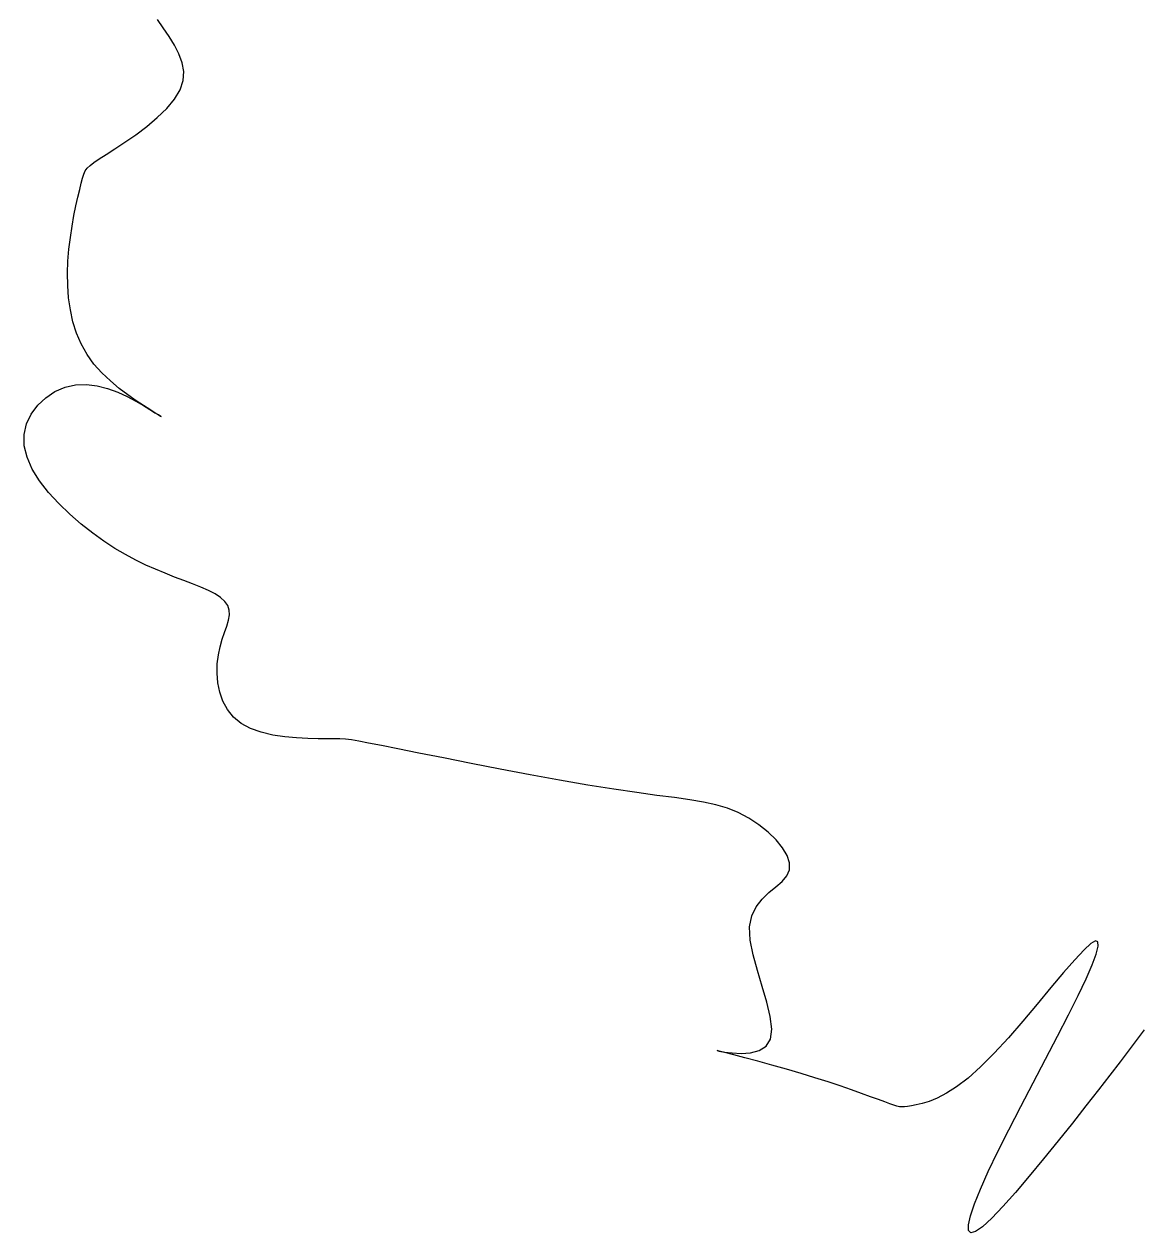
# Model space of a CAD drawing. Header units: millimetres. Extents: x 87938 to 265635, y 330093 to 434310.
# Drawn here: x 130045 to 131367, y 416648 to 418078 of the extents above; entities that cross this region are included whole.
import ezdxf

# ---------------------------------------------------------------- set-up
doc = ezdxf.new("R2010")
doc.units = ezdxf.units.MM

# ---------------------------------------------------------------- blocks, each defined once
blk = doc.blocks.new('A$C1E8B31EC')
for p, q in [((466.4, 3986.4), (459.5, 3996.6)), ((473.3, 3976.2), (466.4, 3986.4)), ((479.6, 3966), (473.3, 3976.2)), ((484.9, 3955.7), (479.6, 3966)), ((488.7, 3945.3), (484.9, 3955.7)), ((490.6, 3934.8), (488.7, 3945.3)), ((490, 3924.1), (490.6, 3934.8)), ((486.6, 3913.2), (490, 3924.1)), ((479.9, 3902.2), (486.6, 3913.2)), ((459.4, 3880.3), (470.6, 3891.1)), ((470.6, 3891.1), (479.9, 3902.2)), ((446.9, 3869.9), (459.4, 3880.3)), ((433.8, 3860.1), (446.9, 3869.9)), ((409, 3843.3), (421, 3851.1)), ((421, 3851.1), (433.8, 3860.1)), ((390.5, 3831.4), (398.7, 3836.6)), ((398.7, 3836.6), (409, 3843.3)), ((374.1, 3817.3), (376.4, 3820.6)), ((376.4, 3820.6), (379.7, 3823.8)), ((379.7, 3823.8), (384.3, 3827.2)), ((384.3, 3827.2), (390.5, 3831.4)), ((369.4, 3802.9), (370.9, 3808.8)), ((370.9, 3808.8), (372.4, 3813.5)), ((372.4, 3813.5), (374.1, 3817.3)), ((365.3, 3786.2), (367.5, 3795.3)), ((367.5, 3795.3), (369.4, 3802.9)), ((363, 3775.8), (365.3, 3786.2)), ((358.4, 3751.8), (360.7, 3764.3)), ((360.7, 3764.3), (363, 3775.8)), ((356.4, 3738.6), (358.4, 3751.8)), ((354.8, 3724.7), (356.4, 3738.6)), ((353.6, 3710.5), (354.8, 3724.7)), ((353.1, 3696.1), (353.6, 3710.5)), ((353.3, 3681.5), (353.1, 3696.1)), ((354.4, 3667.1), (353.3, 3681.5)), ((356.4, 3652.8), (354.4, 3667.1)), ((359.5, 3638.8), (356.4, 3652.8)), ((363.8, 3625.3), (359.5, 3638.8)), ((369.3, 3612.4), (363.8, 3625.3)), ((376.2, 3600.1), (369.3, 3612.4)), ((384.4, 3588.7), (376.2, 3600.1)), ((393.8, 3578.2), (384.4, 3588.7)), ((403.8, 3568.6), (393.8, 3578.2)), ((350.1, 3561.2), (362.6, 3564.1)), ((362.6, 3564.1), (375.4, 3564.6)), ((375.4, 3564.6), (388.1, 3563)), ((388.1, 3563), (400.5, 3559.8)), ((414.2, 3559.9), (403.8, 3568.6)), ((317.8, 3539.9), (327.3, 3548.8)), ((327.3, 3548.8), (338.2, 3556)), ((338.2, 3556), (350.1, 3561.2)), ((400.5, 3559.8), (412.5, 3555.4)), ((412.5, 3555.4), (423.7, 3550.2)), ((424.4, 3552.1), (414.2, 3559.9)), ((423.7, 3550.2), (433.9, 3544.8)), ((434.2, 3545.3), (424.4, 3552.1)), ((310.1, 3529.5), (317.8, 3539.9)), ((433.9, 3544.8), (443, 3539.5)), ((443, 3539.6), (434.2, 3545.3)), ((450.5, 3534.8), (443, 3539.6)), ((443, 3539.5), (450.5, 3534.8)), ((450.5, 3534.8), (456.4, 3531.1)), ((456.4, 3531.1), (450.5, 3534.8)), ((304.6, 3517.9), (310.1, 3529.5)), ((456.4, 3531.1), (460.7, 3528.5)), ((460.7, 3528.5), (456.4, 3531.1)), ((460.7, 3528.5), (463.2, 3526.9)), ((463.2, 3526.9), (460.7, 3528.5)), ((463.2, 3526.9), (464.1, 3526.4)), ((464.1, 3526.4), (463.2, 3526.9)), ((301.7, 3505.3), (304.6, 3517.9)), ((301.8, 3492), (301.7, 3505.3)), ((305.1, 3478.3), (301.8, 3492)), ((311.3, 3464.4), (305.1, 3478.3)), ((319.9, 3450.5), (311.3, 3464.4)), ((330.5, 3436.8), (319.9, 3450.5)), ((342.6, 3423.6), (330.5, 3436.8)), ((355.7, 3410.9), (342.6, 3423.6)), ((369.3, 3399.2), (355.7, 3410.9)), ((382.9, 3388.4), (369.3, 3399.2)), ((396.2, 3378.9), (382.9, 3388.4)), ((409.1, 3370.5), (396.2, 3378.9)), ((421.7, 3363.1), (409.1, 3370.5)), ((433.9, 3356.6), (421.7, 3363.1)), ((445.8, 3350.8), (433.9, 3356.6)), ((457.4, 3345.7), (445.8, 3350.8)), ((468.7, 3341), (457.4, 3345.7)), ((479.8, 3336.6), (468.7, 3341)), ((490.7, 3332.5), (479.8, 3336.6)), ((501.1, 3328.5), (490.7, 3332.5)), ((510.9, 3324.5), (501.1, 3328.5)), ((519.8, 3320.6), (510.9, 3324.5)), ((527.7, 3316.5), (519.8, 3320.6)), ((534.3, 3312.2), (527.7, 3316.5)), ((539.5, 3307.7), (534.3, 3312.2)), ((542.9, 3302.8), (539.5, 3307.7)), ((544.6, 3297.5), (542.9, 3302.8)), ((543.5, 3285.5), (544.7, 3291.8)), ((544.7, 3291.8), (544.6, 3297.5)), ((539, 3271.1), (541.5, 3278.6)), ((541.5, 3278.6), (543.5, 3285.5)), ((533.7, 3254), (536.3, 3262.9)), ((536.3, 3262.9), (539, 3271.1)), ((531.7, 3244.3), (533.7, 3254)), ((530.2, 3222.7), (530.4, 3233.8)), ((530.4, 3233.8), (531.7, 3244.3)), ((531.1, 3211.5), (530.2, 3222.7)), ((533.4, 3200.4), (531.1, 3211.5)), ((537.1, 3189.6), (533.4, 3200.4)), ((542.4, 3179.7), (537.1, 3189.6)), ((549.6, 3170.7), (542.4, 3179.7)), ((558.7, 3163.2), (549.6, 3170.7)), ((569.8, 3157.2), (558.7, 3163.2)), ((582.5, 3152.8), (569.8, 3157.2)), ((596.2, 3149.6), (582.5, 3152.8)), ((610.3, 3147.4), (596.2, 3149.6)), ((624.3, 3146.1), (610.3, 3147.4)), ((637.6, 3145.5), (624.3, 3146.1)), ((649.8, 3145.2), (637.6, 3145.5)), ((660.1, 3145.2), (649.8, 3145.2)), ((668.4, 3145.1), (660.1, 3145.2)), ((675.4, 3145), (668.4, 3145.1)), ((682, 3144.5), (675.4, 3145)), ((689.3, 3143.7), (682, 3144.5)), ((698.1, 3142.3), (689.3, 3143.7)), ((709.6, 3140.1), (698.1, 3142.3)), ((724.7, 3137.2), (709.6, 3140.1)), ((744.3, 3133.2), (724.7, 3137.2)), ((769.2, 3128.2), (744.3, 3133.2)), ((798.4, 3122.4), (769.2, 3128.2)), ((830.9, 3116), (798.4, 3122.4)), ((865.3, 3109.3), (830.9, 3116)), ((900.7, 3102.6), (865.3, 3109.3)), ((935.7, 3096.2), (900.7, 3102.6)), ((969.1, 3090.4), (935.7, 3096.2)), ((999.9, 3085.4), (969.1, 3090.4)), ((1027.1, 3081.4), (999.9, 3085.4)), ((1050.8, 3078.2), (1027.1, 3081.4)), ((1071.6, 3075.5), (1050.8, 3078.2)), ((1089.9, 3073), (1071.6, 3075.5)), ((1106.1, 3070.2), (1089.9, 3073)), ((1120.8, 3067), (1106.1, 3070.2)), ((1134.3, 3062.9), (1120.8, 3067)), ((1147.2, 3057.7), (1134.3, 3062.9)), ((1159.7, 3051.1), (1147.2, 3057.7)), ((1171.6, 3043.3), (1159.7, 3051.1)), ((1182.5, 3034.7), (1171.6, 3043.3)), ((1192, 3025.6), (1182.5, 3034.7)), ((1199.7, 3016.2), (1192, 3025.6)), ((1205.2, 3007), (1199.7, 3016.2)), ((1208.1, 2998.2), (1205.2, 3007)), ((1204.8, 2982.9), (1208, 2990.1)), ((1208, 2990.1), (1208.1, 2998.2)), ((1191.7, 2969.9), (1199.1, 2976.4)), ((1199.1, 2976.4), (1204.8, 2982.9)), ((1175.5, 2955.4), (1183.5, 2963.1)), ((1183.5, 2963.1), (1191.7, 2969.9)), ((1168.4, 2946.4), (1175.5, 2955.4)), ((1160.7, 2922.5), (1163.2, 2935.6)), ((1163.2, 2935.6), (1168.4, 2946.4)), ((1161.5, 2906.9), (1160.7, 2922.5)), ((1164.9, 2889.4), (1161.5, 2906.9)), ((1570.2, 2905.8), (1564.7, 2902.8)), ((1573, 2904.7), (1570.2, 2905.8)), ((1573.2, 2899.5), (1573, 2904.7)), ((1556.6, 2895.4), (1545.7, 2883.7)), ((1564.7, 2902.8), (1556.6, 2895.4)), ((1566.2, 2877.5), (1570.9, 2890.4)), ((1570.9, 2890.4), (1573.2, 2899.5)), ((1169.9, 2870.8), (1164.9, 2889.4)), ((1545.7, 2883.7), (1532.5, 2868.4)), ((1559.1, 2861.2), (1566.2, 2877.5)), ((1175.6, 2851.9), (1169.9, 2870.8)), ((1532.5, 2868.4), (1517.5, 2850.6)), ((1549.8, 2841.4), (1559.1, 2861.2)), ((1181, 2833.5), (1175.6, 2851.9)), ((1517.5, 2850.6), (1501.3, 2831.1)), ((1185.1, 2816.4), (1181, 2833.5)), ((1538.4, 2818.4), (1549.8, 2841.4)), ((1501.3, 2831.1), (1484.3, 2811.1)), ((1525.3, 2793), (1538.4, 2818.4)), ((1186.9, 2801.5), (1185.1, 2816.4)), ((1484.3, 2811.1), (1467.1, 2791.3)), ((1180.2, 2781.3), (1185.5, 2789.6)), ((1185.5, 2789.6), (1186.9, 2801.5)), ((1467.1, 2791.3), (1450.2, 2772.9)), ((1511.2, 2765.9), (1525.3, 2793)), ((1619.7, 2789.7), (1610.2, 2777.1)), ((1628, 2800.6), (1619.7, 2789.7)), ((1124.8, 2775.5), (1122.4, 2776.1)), ((1122.4, 2776.1), (1124.7, 2775.6)), ((1124.7, 2775.6), (1131, 2774.4)), ((1131.5, 2773.8), (1124.8, 2775.5)), ((1161.6, 2773.5), (1171.8, 2776.1)), ((1171.8, 2776.1), (1180.2, 2781.3)), ((1610.2, 2777.1), (1599.3, 2762.9)), ((1131, 2774.4), (1140, 2773.3)), ((1141.9, 2771.1), (1131.5, 2773.8)), ((1140, 2773.3), (1150.6, 2772.7)), ((1155.1, 2767.7), (1141.9, 2771.1)), ((1150.6, 2772.7), (1161.6, 2773.5)), ((1170.4, 2763.6), (1155.1, 2767.7)), ((1187, 2759), (1170.4, 2763.6)), ((1450.2, 2772.9), (1434.2, 2756.7)), ((1496.5, 2737.9), (1511.2, 2765.9)), ((1599.3, 2762.9), (1587.1, 2747.1)), ((1204.4, 2754.1), (1187, 2759)), ((1221.6, 2749.1), (1204.4, 2754.1)), ((1238, 2744), (1221.6, 2749.1)), ((1434.2, 2756.7), (1419.3, 2743.6)), ((1587.1, 2747.1), (1573.6, 2729.7)), ((1253.5, 2739.1), (1238, 2744)), ((1268, 2734.2), (1253.5, 2739.1)), ((1281.3, 2729.7), (1268, 2734.2)), ((1405.8, 2733.3), (1393.7, 2725.6)), ((1419.3, 2743.6), (1405.8, 2733.3)), ((1481.8, 2709.9), (1496.5, 2737.9)), ((1293.3, 2725.4), (1281.3, 2729.7)), ((1304, 2721.5), (1293.3, 2725.4)), ((1313.1, 2718.1), (1304, 2721.5)), ((1320.7, 2715.3), (1313.1, 2718.1)), ((1382.8, 2719.9), (1373.2, 2716)), ((1393.7, 2725.6), (1382.8, 2719.9)), ((1573.6, 2729.7), (1558.8, 2710.7)), ((1326.7, 2713.1), (1320.7, 2715.3)), ((1331.4, 2711.4), (1326.7, 2713.1)), ((1335.1, 2710.3), (1331.4, 2711.4)), ((1338.2, 2709.7), (1335.1, 2710.3)), ((1341.1, 2709.5), (1338.2, 2709.7)), ((1344.2, 2709.6), (1341.1, 2709.5)), ((1347.8, 2710.1), (1344.2, 2709.6)), ((1352.3, 2710.8), (1347.8, 2710.1)), ((1358, 2711.8), (1352.3, 2710.8)), ((1365, 2713.4), (1358, 2711.8)), ((1373.2, 2716), (1365, 2713.4)), ((1467.7, 2682.5), (1481.8, 2709.9)), ((1558.8, 2710.7), (1542.8, 2690.3)), ((1542.8, 2690.3), (1525.9, 2669.1)), ((1454.6, 2656.5), (1467.7, 2682.5)), ((1525.9, 2669.1), (1508.7, 2647.8)), ((1443.2, 2632.9), (1454.6, 2656.5)), ((1508.7, 2647.8), (1491.7, 2627.3)), ((1433.9, 2612.1), (1443.2, 2632.9)), ((1491.7, 2627.3), (1475.5, 2608.2)), ((1426.8, 2594.6), (1433.9, 2612.1)), ((1475.5, 2608.2), (1460.5, 2591.4)), ((1422.1, 2580.5), (1426.8, 2594.6)), ((1460.5, 2591.4), (1447.3, 2577.6)), ((1419.8, 2570), (1422.1, 2580.5)), ((1447.3, 2577.6), (1436.4, 2567.5)), ((1420, 2563.2), (1419.8, 2570)), ((1422.8, 2560.5), (1420, 2563.2)), ((1428.2, 2561.8), (1422.8, 2560.5)), ((1436.4, 2567.5), (1428.2, 2561.8))]:
    blk.add_line(p, q)

msp = doc.modelspace()

# ---------------------------------------------------------------- block references
msp.add_blockref('A$C1E8B31EC', (129743.4, 414087.5))

doc.saveas('drawing.dxf')
